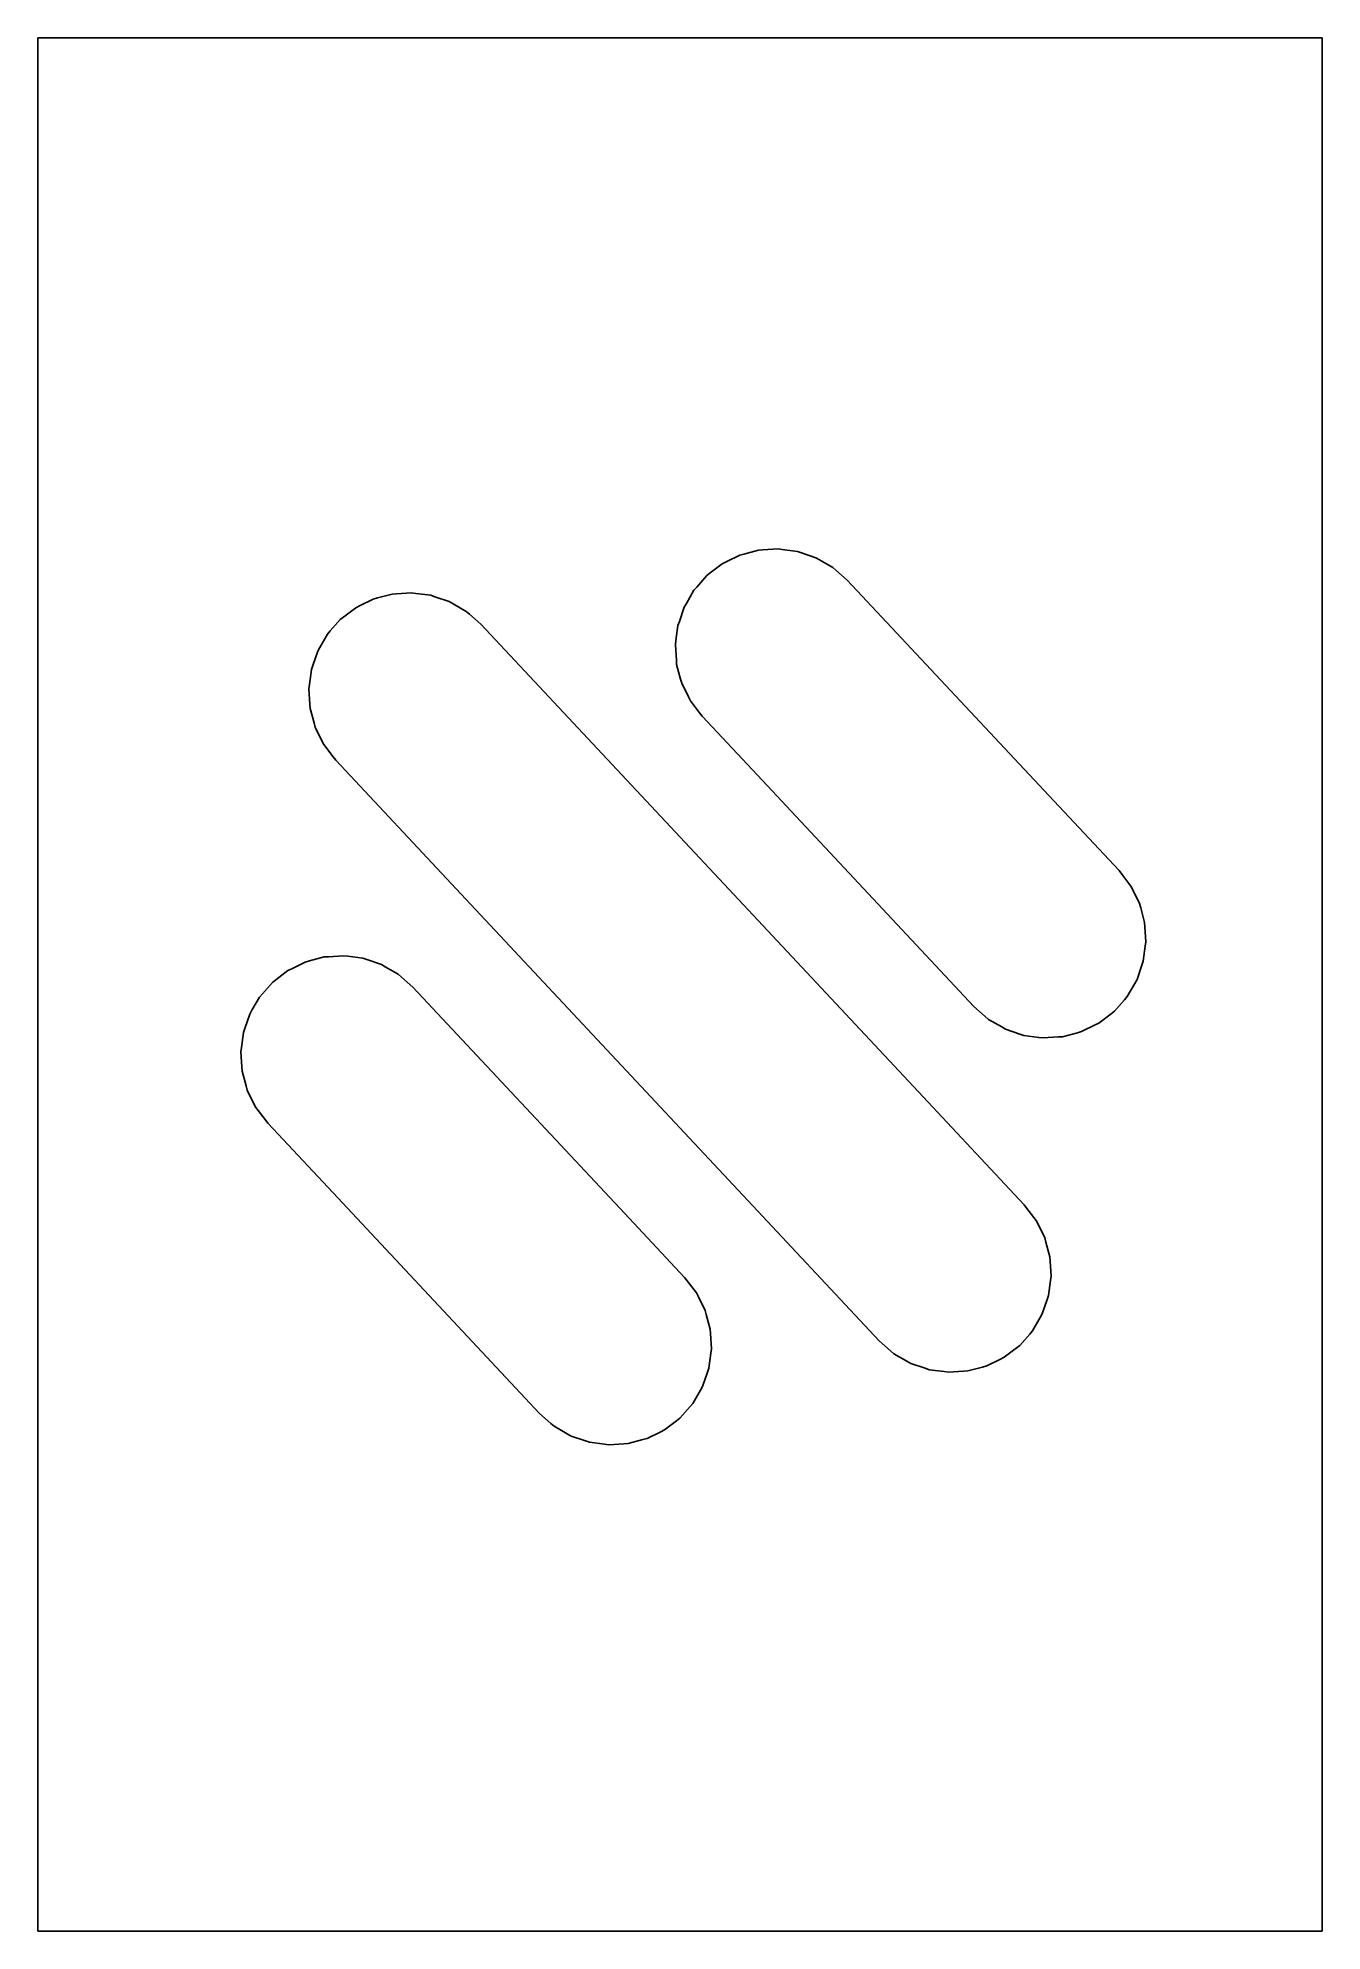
# Model space of a CAD drawing. Header units: metres. Extents: x -18.5 to 13.8, y -1.1 to 46.5.
import ezdxf

# ---------------------------------------------------------------- set-up
doc = ezdxf.new("R2010")
doc.units = ezdxf.units.M

msp = doc.modelspace()

# ---------------------------------------------------------------- linework, layer by layer
for p, q in [((-18.55, 45.246), (-18.55, 46.5)), ((-18.55, 46.5), (-17.705, 46.5)), ((-17.705, 46.5), (-15.813, 46.5)), ((-15.813, 46.5), (-15.031, 46.5)), ((-15.031, 46.5), (-14.994, 46.5)), ((-14.994, 46.5), (-14.945, 46.5)), ((-14.945, 46.5), (-14.887, 46.5)), ((-14.945, 46.5), (-14.945, 46.5)), ((-14.887, 46.5), (-14.824, 46.5)), ((-14.824, 46.5), (-14.761, 46.5)), ((-14.761, 46.5), (-14.706, 46.5)), ((-14.706, 46.5), (-14.663, 46.5)), ((-14.663, 46.5), (-14.636, 46.5)), ((-14.636, 46.5), (10.502, 46.5)), ((10.502, 46.5), (10.64, 46.5)), ((10.64, 46.5), (13.075, 46.5)), ((13.075, 46.5), (13.092, 46.5)), ((13.092, 46.5), (13.125, 46.5)), ((13.125, 46.5), (13.171, 46.5)), ((13.171, 46.5), (13.226, 46.5)), ((13.226, 46.5), (13.285, 46.5)), ((13.285, 46.5), (13.343, 46.5)), ((13.343, 46.5), (13.393, 46.5)), ((13.393, 46.5), (13.433, 46.5)), ((13.433, 46.5), (13.46, 46.5)), ((13.46, 46.5), (13.75, 46.5)), ((13.75, 46.5), (13.75, 45.728)), ((13.75, 45.728), (13.75, 45.242)), ((-18.55, 45.18), (-18.55, 45.246)), ((13.75, 45.242), (13.75, 38.562)), ((-18.55, 45.044), (-18.55, 45.18)), ((-18.55, 44.84), (-18.55, 45.044)), ((-18.55, 44.578), (-18.55, 44.84)), ((-18.55, 43.168), (-18.55, 44.578)), ((-18.55, 42.969), (-18.55, 43.168)), ((-18.55, 42.723), (-18.55, 42.969)), ((-18.55, 42.034), (-18.55, 42.723)), ((-18.55, 41.79), (-18.55, 42.034)), ((-18.55, 41.529), (-18.55, 41.79)), ((-18.55, 41.274), (-18.55, 41.529)), ((-18.55, 41.047), (-18.55, 41.274)), ((-18.55, 40.294), (-18.55, 41.047)), ((-18.55, 33.881), (-18.55, 40.294)), ((13.75, 38.562), (13.75, 0.178)), ((-18.55, 32.503), (-18.55, 33.881)), ((-1.337, 33.278), (-1.239, 33.326)), ((-1.239, 33.326), (-0.897, 33.494)), ((-0.897, 33.494), (-0.792, 33.523)), ((-0.792, 33.523), (-0.424, 33.621)), ((-0.424, 33.621), (-0.315, 33.628)), ((-0.315, 33.628), (0.065, 33.653)), ((0.065, 33.653), (0.173, 33.639)), ((0.173, 33.639), (0.551, 33.589)), ((0.551, 33.589), (0.654, 33.554)), ((0.654, 33.554), (1.015, 33.431)), ((1.015, 33.431), (1.11, 33.377)), ((1.11, 33.377), (1.44, 33.186)), ((-1.977, 32.693), (-1.725, 32.98)), ((-1.725, 32.98), (-1.639, 33.046)), ((-1.639, 33.046), (-1.337, 33.278)), ((1.44, 33.186), (1.521, 33.115)), ((1.521, 33.115), (1.808, 32.863)), ((1.808, 32.863), (7.127, 27.183)), ((-18.55, 28.59), (-18.55, 32.503)), ((-10.115, 32.39), (-10.457, 32.221)), ((-10.01, 32.418), (-10.115, 32.39)), ((-9.641, 32.517), (-10.01, 32.418)), ((-9.533, 32.524), (-9.641, 32.517)), ((-9.152, 32.549), (-9.533, 32.524)), ((-9.044, 32.534), (-9.152, 32.549)), ((-8.666, 32.485), (-9.044, 32.534)), ((-8.563, 32.45), (-8.666, 32.485)), ((-8.202, 32.327), (-8.563, 32.45)), ((-2.239, 32.281), (-2.049, 32.611)), ((-2.049, 32.611), (-1.977, 32.693)), ((-10.857, 31.941), (-10.943, 31.875)), ((-10.554, 32.173), (-10.857, 31.941)), ((-10.457, 32.221), (-10.554, 32.173)), ((-8.108, 32.273), (-8.202, 32.327)), ((-7.778, 32.082), (-8.108, 32.273)), ((-7.696, 32.01), (-7.778, 32.082)), ((-7.409, 31.759), (-7.696, 32.01)), ((-2.416, 31.826), (-2.294, 32.187)), ((-2.294, 32.187), (-2.239, 32.281)), ((-11.266, 31.507), (-11.457, 31.176)), ((-11.195, 31.588), (-11.266, 31.507)), ((-10.943, 31.875), (-11.195, 31.588)), ((3.227, 20.397), (-7.409, 31.759)), ((-2.501, 31.345), (-2.451, 31.723)), ((-2.451, 31.723), (-2.416, 31.826)), ((-11.511, 31.082), (-11.634, 30.721)), ((-11.457, 31.176), (-11.511, 31.082)), ((-2.515, 31.237), (-2.501, 31.345)), ((-2.491, 30.856), (-2.515, 31.237)), ((-11.669, 30.618), (-11.719, 30.24)), ((-11.634, 30.721), (-11.669, 30.618)), ((-2.484, 30.748), (-2.491, 30.856)), ((-2.385, 30.379), (-2.484, 30.748)), ((-11.719, 30.24), (-11.733, 30.132)), ((-11.733, 30.132), (-11.708, 29.752)), ((-2.357, 30.274), (-2.385, 30.379)), ((-2.188, 29.932), (-2.357, 30.274)), ((-11.708, 29.752), (-11.701, 29.643)), ((-11.701, 29.643), (-11.603, 29.275)), ((-2.14, 29.835), (-2.188, 29.932)), ((-1.908, 29.532), (-2.14, 29.835)), ((-2.14, 29.835), (-2.14, 29.835)), ((-1.842, 29.446), (-1.908, 29.532)), ((-11.603, 29.275), (-11.574, 29.17)), ((-11.574, 29.17), (-11.406, 28.828)), ((-0.326, 27.827), (-1.842, 29.446)), ((-18.55, 14.863), (-18.55, 28.59)), ((-11.406, 28.828), (-11.358, 28.73)), ((-11.358, 28.73), (-11.126, 28.428)), ((-11.126, 28.428), (-11.059, 28.341)), ((-11.059, 28.341), (-8.027, 25.103)), ((4.993, 22.146), (-0.326, 27.827)), ((7.127, 27.183), (8.643, 25.563)), ((8.643, 25.563), (8.709, 25.477)), ((8.709, 25.477), (8.941, 25.174)), ((-8.027, 25.103), (2.609, 13.741)), ((8.941, 25.174), (8.989, 25.077)), ((8.989, 25.077), (9.158, 24.735)), ((9.158, 24.735), (9.186, 24.63)), ((9.186, 24.63), (9.284, 24.261)), ((9.284, 24.261), (9.291, 24.153)), ((9.291, 24.153), (9.316, 23.772)), ((-11.35, 23.392), (-11.718, 23.293)), ((-11.241, 23.399), (-11.35, 23.392)), ((-10.861, 23.424), (-11.241, 23.399)), ((-10.753, 23.409), (-10.861, 23.424)), ((-10.375, 23.36), (-10.753, 23.409)), ((-10.272, 23.325), (-10.375, 23.36)), ((-9.911, 23.202), (-10.272, 23.325)), ((9.302, 23.664), (9.252, 23.286)), ((9.316, 23.772), (9.302, 23.664)), ((-12.263, 23.048), (-12.565, 22.816)), ((-12.165, 23.096), (-12.263, 23.048)), ((-11.823, 23.265), (-12.165, 23.096)), ((-11.718, 23.293), (-11.823, 23.265)), ((-9.817, 23.148), (-9.911, 23.202)), ((-9.487, 22.957), (-9.817, 23.148)), ((-9.405, 22.885), (-9.487, 22.957)), ((-9.118, 22.634), (-9.405, 22.885)), ((9.217, 23.183), (9.095, 22.822)), ((9.252, 23.286), (9.217, 23.183)), ((-12.975, 22.382), (-13.166, 22.051)), ((-12.903, 22.463), (-12.975, 22.382)), ((-12.652, 22.75), (-12.903, 22.463)), ((-12.565, 22.816), (-12.652, 22.75)), ((-3.8, 16.953), (-9.118, 22.634)), ((8.849, 22.398), (8.778, 22.316)), ((9.04, 22.728), (8.849, 22.398)), ((9.095, 22.822), (9.04, 22.728)), ((-13.22, 21.957), (-13.343, 21.596)), ((-13.166, 22.051), (-13.22, 21.957)), ((5.279, 21.894), (4.993, 22.146)), ((8.44, 21.963), (8.137, 21.731)), ((8.526, 22.03), (8.44, 21.963)), ((8.778, 22.316), (8.526, 22.03)), ((-13.378, 21.493), (-13.428, 21.115)), ((-13.343, 21.596), (-13.378, 21.493)), ((-13.343, 21.596), (-13.343, 21.596)), ((5.361, 21.823), (5.279, 21.894)), ((5.691, 21.632), (5.361, 21.823)), ((5.785, 21.578), (5.691, 21.632)), ((6.147, 21.455), (5.785, 21.578)), ((6.249, 21.42), (6.147, 21.455)), ((7.593, 21.486), (7.224, 21.388)), ((7.698, 21.515), (7.593, 21.486)), ((8.04, 21.683), (7.698, 21.515)), ((8.137, 21.731), (8.04, 21.683)), ((-13.428, 21.115), (-13.442, 21.007)), ((-13.442, 21.007), (-13.417, 20.627)), ((6.628, 21.37), (6.249, 21.42)), ((6.735, 21.356), (6.628, 21.37)), ((7.116, 21.381), (6.735, 21.356)), ((7.224, 21.388), (7.116, 21.381)), ((-13.417, 20.627), (-13.41, 20.518)), ((-13.41, 20.518), (-13.311, 20.15)), ((-13.311, 20.15), (-13.283, 20.045)), ((-13.283, 20.045), (-13.114, 19.703)), ((6.259, 17.159), (3.227, 20.397)), ((-13.114, 19.703), (-13.066, 19.605)), ((-13.066, 19.605), (-12.834, 19.303)), ((-12.834, 19.303), (-12.768, 19.216)), ((-12.768, 19.216), (-11.252, 17.597)), ((-11.252, 17.597), (-5.934, 11.916)), ((6.326, 17.072), (6.259, 17.159)), ((-2.284, 15.334), (-3.8, 16.953)), ((6.558, 16.77), (6.326, 17.072)), ((6.606, 16.672), (6.558, 16.77)), ((6.774, 16.33), (6.606, 16.672)), ((6.803, 16.225), (6.774, 16.33)), ((6.901, 15.857), (6.803, 16.225)), ((6.908, 15.748), (6.901, 15.857)), ((6.933, 15.368), (6.908, 15.748)), ((-2.217, 15.247), (-2.284, 15.334)), ((-1.985, 14.945), (-2.217, 15.247)), ((6.869, 14.882), (6.919, 15.26)), ((6.919, 15.26), (6.933, 15.368)), ((-18.55, 10.29), (-18.55, 14.863)), ((-1.937, 14.847), (-1.985, 14.945)), ((-1.769, 14.505), (-1.937, 14.847)), ((6.711, 14.418), (6.834, 14.779)), ((6.834, 14.779), (6.869, 14.882)), ((-1.741, 14.4), (-1.769, 14.505)), ((-1.642, 14.032), (-1.741, 14.4)), ((6.466, 13.993), (6.657, 14.324)), ((6.657, 14.324), (6.711, 14.418)), ((-1.635, 13.923), (-1.642, 14.032)), ((-1.61, 13.543), (-1.635, 13.923)), ((6.143, 13.625), (6.395, 13.912)), ((6.395, 13.912), (6.466, 13.993)), ((-1.674, 13.057), (-1.624, 13.435)), ((-1.624, 13.435), (-1.61, 13.543)), ((2.609, 13.741), (2.896, 13.49)), ((2.896, 13.49), (2.978, 13.418)), ((2.978, 13.418), (3.308, 13.227)), ((5.754, 13.327), (6.057, 13.559)), ((6.057, 13.559), (6.143, 13.625)), ((-1.832, 12.593), (-1.709, 12.954)), ((-1.709, 12.954), (-1.674, 13.057)), ((3.308, 13.227), (3.402, 13.173)), ((3.402, 13.173), (3.763, 13.05)), ((3.402, 13.173), (3.402, 13.173)), ((3.763, 13.05), (3.866, 13.015)), ((3.866, 13.015), (4.244, 12.966)), ((4.244, 12.966), (4.352, 12.951)), ((4.352, 12.951), (4.733, 12.976)), ((4.733, 12.976), (4.841, 12.983)), ((4.841, 12.983), (5.21, 13.082)), ((5.21, 13.082), (5.315, 13.11)), ((5.315, 13.11), (5.657, 13.279)), ((5.657, 13.279), (5.754, 13.327)), ((-2.077, 12.168), (-1.886, 12.499)), ((-1.886, 12.499), (-1.832, 12.593)), ((-5.934, 11.916), (-5.647, 11.665)), ((-2.4, 11.8), (-2.148, 12.087)), ((-2.148, 12.087), (-2.077, 12.168)), ((-5.647, 11.665), (-5.565, 11.593)), ((-5.565, 11.593), (-5.235, 11.402)), ((-3.228, 11.285), (-2.886, 11.454)), ((-2.886, 11.454), (-2.789, 11.502)), ((-2.789, 11.502), (-2.486, 11.734)), ((-2.486, 11.734), (-2.4, 11.8)), ((-5.235, 11.402), (-5.141, 11.348)), ((-5.141, 11.348), (-4.78, 11.225)), ((-4.78, 11.225), (-4.677, 11.19)), ((-4.677, 11.19), (-4.299, 11.141)), ((-4.299, 11.141), (-4.191, 11.126)), ((-4.191, 11.126), (-3.81, 11.151)), ((-3.81, 11.151), (-3.702, 11.158)), ((-3.702, 11.158), (-3.333, 11.257)), ((-3.333, 11.257), (-3.228, 11.285)), ((-18.55, 5.823), (-18.55, 10.29)), ((-18.55, 3.893), (-18.55, 5.823)), ((-18.55, 3.663), (-18.55, 3.893)), ((-18.55, 2.987), (-18.55, 3.663)), ((-18.55, 2.756), (-18.55, 2.987)), ((-18.55, 2.577), (-18.55, 2.756)), ((-18.55, 1.15), (-18.55, 2.577)), ((-18.55, 0.907), (-18.55, 1.15)), ((-18.55, 0.725), (-18.55, 0.907)), ((-18.55, 0.613), (-18.55, 0.725)), ((-18.55, -0.437), (-18.55, 0.613)), ((13.75, 0.178), (13.75, -0.313)), ((-18.55, -0.503), (-18.55, -0.437)), ((13.75, -0.313), (13.75, -1.1)), ((-18.55, -0.524), (-18.55, -0.503)), ((-18.55, -1.1), (-18.55, -0.524)), ((-15.813, -1.1), (-18.55, -1.1)), ((-15.031, -1.1), (-15.813, -1.1)), ((-14.994, -1.1), (-15.031, -1.1)), ((-14.945, -1.1), (-14.994, -1.1)), ((-14.887, -1.1), (-14.945, -1.1)), ((-14.824, -1.1), (-14.887, -1.1)), ((-14.761, -1.1), (-14.824, -1.1)), ((-14.706, -1.1), (-14.761, -1.1)), ((-14.663, -1.1), (-14.706, -1.1)), ((-14.636, -1.1), (-14.663, -1.1)), ((10.502, -1.1), (-14.636, -1.1)), ((10.64, -1.1), (10.502, -1.1)), ((13.075, -1.1), (10.64, -1.1)), ((13.092, -1.1), (13.075, -1.1)), ((13.125, -1.1), (13.092, -1.1)), ((13.171, -1.1), (13.125, -1.1)), ((13.226, -1.1), (13.171, -1.1)), ((13.285, -1.1), (13.226, -1.1)), ((13.343, -1.1), (13.285, -1.1)), ((13.393, -1.1), (13.343, -1.1)), ((13.433, -1.1), (13.393, -1.1)), ((13.46, -1.1), (13.433, -1.1)), ((13.75, -1.1), (13.46, -1.1))]:
    msp.add_line(p, q)

doc.saveas('drawing.dxf')
